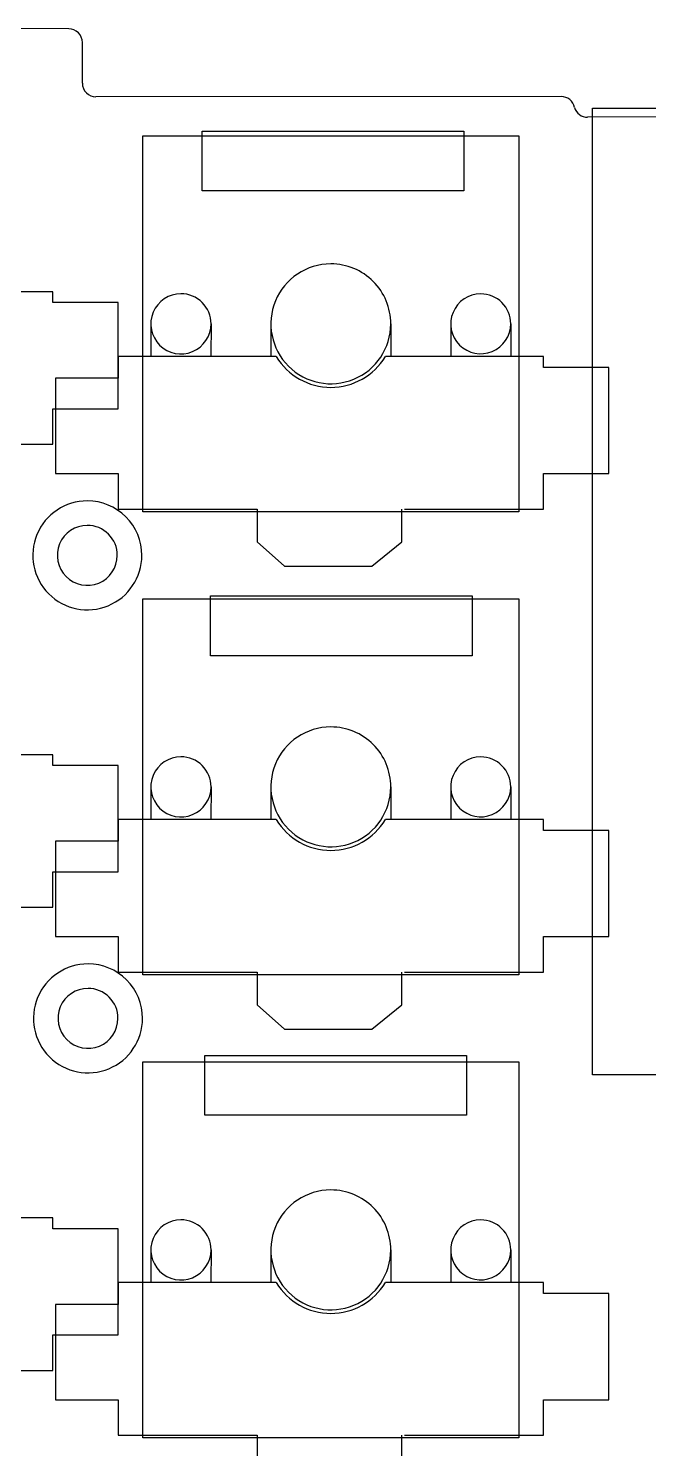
# Model space of a CAD drawing. Header units: millimetres. Extents: x 10 to 287, y 10 to 200.
# Drawn here: x 146.8 to 169.6, y 107.3 to 159.5 of the extents above; entities that cross this region are included whole.
import ezdxf

# ---------------------------------------------------------------- set-up
doc = ezdxf.new("R2010")
doc.units = ezdxf.units.MM
doc.layers.get('0').update_dxf_attribs({"linetype": 'CONTINUOUS'})

msp = doc.modelspace()

# ---------------------------------------------------------------- linework, layer by layer
at = {"color": 7}
for points in [[(148.2932, 159.4382), (131.31, 159.4538)], [(148.2932, 159.4382), (131.31, 159.4538)], [(148.7932, 157.4382), (148.7932, 158.9382)], [(148.7932, 157.4382), (148.7932, 158.9382)], [(166.3605, 156.9522), (149.2932, 156.9382)], [(166.3605, 156.9522), (149.2932, 156.9382)], [(187.62, 156.2022), (167.3304, 156.1922)], [(187.62, 156.2022), (167.3304, 156.1922)], [(147.71, 149.7872), (141.91, 149.7872)], [(147.71, 149.7872), (141.91, 149.7872)], [(147.71, 149.3872), (147.71, 149.7872)], [(147.71, 149.3872), (147.71, 149.7872)], [(150.11, 149.3872), (147.71, 149.3872)], [(150.11, 149.3872), (147.71, 149.3872)], [(150.11, 145.4872), (150.11, 149.3872)], [(150.11, 145.4872), (150.11, 149.3872)], [(151.3055, 148.6072), (151.31, 147.4072)], [(151.3055, 148.6072), (151.31, 147.4072)], [(153.5145, 148.6072), (153.51, 147.4072)], [(153.5145, 148.6072), (153.51, 147.4072)], [(155.71, 148.6072), (155.71, 147.4072)], [(155.71, 148.6072), (155.71, 147.4072)], [(160.11, 148.6072), (160.11, 147.4072)], [(160.11, 148.6072), (160.11, 147.4072)], [(162.31, 148.6072), (162.31, 147.4072)], [(162.31, 148.6072), (162.31, 147.4072)], [(164.51, 148.6072), (164.51, 147.4072)], [(164.51, 148.6072), (164.51, 147.4072)], [(150.11, 147.4072), (150.11, 146.6072), (147.81, 146.6072)], [(150.11, 147.4072), (150.11, 146.6072), (147.81, 146.6072)], [(155.91, 147.4072), (150.11, 147.4072)], [(155.91, 147.4072), (150.11, 147.4072)], [(165.71, 147.4072), (159.91, 147.4072)], [(165.71, 147.4072), (159.91, 147.4072)], [(165.71, 147.0072), (165.71, 147.4072)], [(165.71, 147.0072), (165.71, 147.4072)], [(147.81, 146.6072), (147.81, 143.1072), (150.11, 143.1072)], [(147.81, 146.6072), (147.81, 143.1072), (150.11, 143.1072)], [(168.11, 147.0072), (165.71, 147.0072)], [(168.11, 147.0072), (165.71, 147.0072)], [(168.11, 143.1072), (168.11, 147.0072)], [(168.11, 143.1072), (168.11, 147.0072)], [(147.71, 145.4872), (150.11, 145.4872)], [(147.71, 144.1872), (147.71, 145.4872)], [(147.71, 145.4872), (150.11, 145.4872)], [(147.71, 144.1872), (147.71, 145.4872)], [(142.61, 144.1872), (147.71, 144.1872)], [(142.61, 144.1872), (147.71, 144.1872)], [(150.11, 143.1072), (150.11, 141.8072), (155.21, 141.8072)], [(150.11, 143.1072), (150.11, 141.8072), (155.21, 141.8072)], [(165.71, 143.1072), (168.11, 143.1072)], [(165.71, 141.8072), (165.71, 143.1072)], [(165.71, 143.1072), (168.11, 143.1072)], [(165.71, 141.8072), (165.71, 143.1072)], [(155.21, 141.8072), (155.21, 140.6072), (156.21, 139.7072)], [(155.21, 141.8072), (155.21, 140.6072), (156.21, 139.7072)], [(160.51, 140.6072), (160.51, 141.8072)], [(160.51, 140.6072), (160.51, 141.8072)], [(160.61, 141.8072), (165.71, 141.8072)], [(160.61, 141.8072), (165.71, 141.8072)], [(156.21, 139.7072), (159.41, 139.7072), (160.51, 140.6072)], [(156.21, 139.7072), (159.41, 139.7072), (160.51, 140.6072)], [(147.71, 132.7872), (141.91, 132.7872)], [(147.71, 132.7872), (141.91, 132.7872)], [(147.71, 132.3872), (147.71, 132.7872)], [(147.71, 132.3872), (147.71, 132.7872)], [(150.11, 132.3872), (147.71, 132.3872)], [(150.11, 132.3872), (147.71, 132.3872)], [(150.11, 128.4872), (150.11, 132.3872)], [(150.11, 128.4872), (150.11, 132.3872)], [(151.3055, 131.6072), (151.31, 130.4072)], [(151.3055, 131.6072), (151.31, 130.4072)], [(153.5145, 131.6072), (153.51, 130.4072)], [(153.5145, 131.6072), (153.51, 130.4072)], [(155.71, 131.6072), (155.71, 130.4072)], [(155.71, 131.6072), (155.71, 130.4072)], [(160.11, 131.6072), (160.11, 130.4072)], [(160.11, 131.6072), (160.11, 130.4072)], [(162.31, 131.6072), (162.31, 130.4072)], [(162.31, 131.6072), (162.31, 130.4072)], [(164.51, 131.6072), (164.51, 130.4072)], [(164.51, 131.6072), (164.51, 130.4072)], [(150.11, 130.4072), (150.11, 129.6072), (147.81, 129.6072)], [(150.11, 130.4072), (150.11, 129.6072), (147.81, 129.6072)], [(155.91, 130.4072), (150.11, 130.4072)], [(155.91, 130.4072), (150.11, 130.4072)], [(165.71, 130.4072), (159.91, 130.4072)], [(165.71, 130.4072), (159.91, 130.4072)], [(165.71, 130.0072), (165.71, 130.4072)], [(165.71, 130.0072), (165.71, 130.4072)], [(168.11, 130.0072), (165.71, 130.0072)], [(168.11, 130.0072), (165.71, 130.0072)], [(168.11, 126.1072), (168.11, 130.0072)], [(168.11, 126.1072), (168.11, 130.0072)], [(147.81, 129.6072), (147.81, 126.1072), (150.11, 126.1072)], [(147.81, 129.6072), (147.81, 126.1072), (150.11, 126.1072)], [(147.71, 128.4872), (150.11, 128.4872)], [(147.71, 127.1872), (147.71, 128.4872)], [(147.71, 128.4872), (150.11, 128.4872)], [(147.71, 127.1872), (147.71, 128.4872)], [(142.61, 127.1872), (147.71, 127.1872)], [(142.61, 127.1872), (147.71, 127.1872)], [(150.11, 126.1072), (150.11, 124.8072), (155.21, 124.8072)], [(150.11, 126.1072), (150.11, 124.8072), (155.21, 124.8072)], [(165.71, 126.1072), (168.11, 126.1072)], [(165.71, 124.8072), (165.71, 126.1072)], [(165.71, 126.1072), (168.11, 126.1072)], [(165.71, 124.8072), (165.71, 126.1072)], [(155.21, 124.8072), (155.21, 123.6072), (156.21, 122.7072)], [(155.21, 124.8072), (155.21, 123.6072), (156.21, 122.7072)], [(160.51, 123.6072), (160.51, 124.8072)], [(160.51, 123.6072), (160.51, 124.8072)], [(160.61, 124.8072), (165.71, 124.8072)], [(160.61, 124.8072), (165.71, 124.8072)], [(156.21, 122.7072), (159.41, 122.7072), (160.51, 123.6072)], [(156.21, 122.7072), (159.41, 122.7072), (160.51, 123.6072)], [(147.71, 115.7822), (141.91, 115.7822)], [(147.71, 115.7822), (141.91, 115.7822)], [(147.71, 115.3822), (147.71, 115.7822)], [(147.71, 115.3822), (147.71, 115.7822)], [(150.11, 115.3822), (147.71, 115.3822)], [(150.11, 115.3822), (147.71, 115.3822)], [(150.11, 111.4822), (150.11, 115.3822)], [(150.11, 111.4822), (150.11, 115.3822)], [(151.3055, 114.6072), (151.31, 113.4072)], [(151.3055, 114.6072), (151.31, 113.4072)], [(153.5145, 114.6072), (153.51, 113.4072)], [(153.5145, 114.6072), (153.51, 113.4072)], [(155.71, 114.6072), (155.71, 113.4072)], [(155.71, 114.6072), (155.71, 113.4072)], [(160.11, 114.6072), (160.11, 113.4072)], [(160.11, 114.6072), (160.11, 113.4072)], [(162.31, 114.6072), (162.31, 113.4072)], [(162.31, 114.6072), (162.31, 113.4072)], [(164.51, 114.6072), (164.51, 113.4072)], [(164.51, 114.6072), (164.51, 113.4072)], [(150.11, 113.4072), (150.11, 112.6072), (147.81, 112.6072)], [(150.11, 113.4072), (150.11, 112.6072), (147.81, 112.6072)], [(155.91, 113.4072), (150.11, 113.4072)], [(155.91, 113.4072), (150.11, 113.4072)], [(165.71, 113.4072), (159.91, 113.4072)], [(165.71, 113.4072), (159.91, 113.4072)], [(165.71, 113.0072), (165.71, 113.4072)], [(165.71, 113.0072), (165.71, 113.4072)], [(168.11, 113.0072), (165.71, 113.0072)], [(168.11, 113.0072), (165.71, 113.0072)], [(168.11, 109.1072), (168.11, 113.0072)], [(168.11, 109.1072), (168.11, 113.0072)], [(147.81, 112.6072), (147.81, 109.1072), (150.11, 109.1072)], [(147.81, 112.6072), (147.81, 109.1072), (150.11, 109.1072)], [(147.71, 111.4822), (150.11, 111.4822)], [(147.71, 110.1822), (147.71, 111.4822)], [(147.71, 111.4822), (150.11, 111.4822)], [(147.71, 110.1822), (147.71, 111.4822)], [(142.61, 110.1822), (147.71, 110.1822)], [(142.61, 110.1822), (147.71, 110.1822)], [(150.11, 109.1072), (150.11, 107.8072), (155.21, 107.8072)], [(150.11, 109.1072), (150.11, 107.8072), (155.21, 107.8072)], [(165.71, 109.1072), (168.11, 109.1072)], [(165.71, 107.8072), (165.71, 109.1072)], [(165.71, 109.1072), (168.11, 109.1072)], [(165.71, 107.8072), (165.71, 109.1072)], [(155.21, 107.8072), (155.21, 106.6072), (156.21, 105.7072)], [(155.21, 107.8072), (155.21, 106.6072), (156.21, 105.7072)], [(160.51, 106.6072), (160.51, 107.8072)], [(160.51, 106.6072), (160.51, 107.8072)], [(160.61, 107.8072), (165.71, 107.8072)], [(160.61, 107.8072), (165.71, 107.8072)]]:
    msp.add_lwpolyline(points, dxfattribs=at)
for points in [[(167.51, 156.5288), (188.31, 156.5288), (188.31, 121.0288), (167.51, 121.0288)], [(167.51, 156.5288), (188.31, 156.5288), (188.31, 121.0288), (167.51, 121.0288)], [(151.01, 155.5072), (164.81, 155.5072), (164.81, 141.7072), (151.01, 141.7072)], [(151.01, 155.5072), (164.81, 155.5072), (164.81, 141.7072), (151.01, 141.7072)], [(153.188, 155.6844), (162.788, 155.6844), (162.788, 153.4844), (153.188, 153.4844)], [(153.188, 155.6844), (162.788, 155.6844), (162.788, 153.4844), (153.188, 153.4844)], [(157.91, 150.8072)], [(157.91, 150.8072)], [(152.41, 149.7117)], [(152.41, 149.7117)], [(163.41, 149.7072)], [(163.41, 149.7072)], [(148.975, 142.1072)], [(148.975, 142.1072)], [(148.975, 141.2072)], [(148.975, 141.2072)], [(151.01, 138.5072), (164.81, 138.5072), (164.81, 124.7072), (151.01, 124.7072)], [(151.01, 138.5072), (164.81, 138.5072), (164.81, 124.7072), (151.01, 124.7072)], [(153.4928, 138.6156), (163.0928, 138.6156), (163.0928, 136.4156), (153.4928, 136.4156)], [(153.4928, 138.6156), (163.0928, 138.6156), (163.0928, 136.4156), (153.4928, 136.4156)], [(157.91, 133.8072)], [(157.91, 133.8072)], [(152.41, 132.7117)], [(152.41, 132.7117)], [(163.41, 132.7072)], [(163.41, 132.7072)], [(149, 125.1072)], [(149, 125.1072)], [(149, 124.2072)], [(149, 124.2072)], [(151.01, 121.5072), (164.81, 121.5072), (164.81, 107.7072), (151.01, 107.7072)], [(151.01, 121.5072), (164.81, 121.5072), (164.81, 107.7072), (151.01, 107.7072)], [(153.2896, 121.75), (162.8896, 121.75), (162.8896, 119.55), (153.2896, 119.55)], [(153.2896, 121.75), (162.8896, 121.75), (162.8896, 119.55), (153.2896, 119.55)], [(157.91, 116.8072)], [(157.91, 116.8072)], [(152.41, 115.7117)], [(152.41, 115.7117)], [(163.41, 115.7072)], [(163.41, 115.7072)]]:
    msp.add_lwpolyline(points, close=True, dxfattribs=at)
for points in [[(148.646753, 159.291753), (148.552985, 159.385522), (148.425808, 159.4382), (148.2932, 159.4382)], [(148.646753, 159.291753), (148.552985, 159.385522), (148.425808, 159.4382), (148.2932, 159.4382)], [(148.7932, 158.9382), (148.7932, 159.070808), (148.740522, 159.197985), (148.646753, 159.291753)], [(148.7932, 158.9382), (148.7932, 159.070808), (148.740522, 159.197985), (148.646753, 159.291753)], [(148.7932, 157.4382), (148.7932, 157.305592), (148.845878, 157.178415), (148.939647, 157.084647)], [(148.7932, 157.4382), (148.7932, 157.305592), (148.845878, 157.178415), (148.939647, 157.084647)], [(148.939647, 157.084647), (149.033415, 156.990878), (149.160592, 156.9382), (149.2932, 156.9382)], [(148.939647, 157.084647), (149.033415, 156.990878), (149.160592, 156.9382), (149.2932, 156.9382)], [(166.8504, 156.5522), (166.802881, 156.784996), (166.598097, 156.952201), (166.3605, 156.9522)], [(166.8504, 156.5522), (166.802881, 156.784996), (166.598097, 156.952201), (166.3605, 156.9522)], [(166.8504, 156.5522), (166.912622, 156.338867), (167.108178, 156.1922), (167.3304, 156.1922)], [(166.8504, 156.5522), (166.912622, 156.338867), (167.108178, 156.1922), (167.3304, 156.1922)], [(157.91, 150.8072), (157.020183, 150.8072), (156.217983, 150.271187), (155.877465, 149.449104)], [(157.91, 150.8072), (157.020183, 150.8072), (156.217983, 150.271187), (155.877465, 149.449104)], [(159.465635, 150.162835), (159.053055, 150.575415), (158.493476, 150.8072), (157.91, 150.8072)], [(159.465635, 150.162835), (159.053055, 150.575415), (158.493476, 150.8072), (157.91, 150.8072)], [(152.41, 149.7117), (151.963271, 149.7117), (151.560531, 149.442597), (151.389575, 149.029874)], [(152.41, 149.7117), (151.963271, 149.7117), (151.560531, 149.442597), (151.389575, 149.029874)], [(153.190999, 149.388199), (152.983866, 149.595333), (152.702932, 149.7117), (152.41, 149.7117)], [(153.190999, 149.388199), (152.983866, 149.595333), (152.702932, 149.7117), (152.41, 149.7117)], [(160.11, 148.6072), (160.11, 149.190676), (159.878215, 149.750255), (159.465635, 150.162835)], [(160.11, 148.6072), (160.11, 149.190676), (159.878215, 149.750255), (159.465635, 150.162835)], [(163.41, 149.7072), (162.965092, 149.7072), (162.563992, 149.439194), (162.393733, 149.028152)], [(163.41, 149.7072), (162.965092, 149.7072), (162.563992, 149.439194), (162.393733, 149.028152)], [(164.187817, 149.385017), (163.981527, 149.591307), (163.701738, 149.7072), (163.41, 149.7072)], [(164.187817, 149.385017), (163.981527, 149.591307), (163.701738, 149.7072), (163.41, 149.7072)], [(153.5145, 148.6072), (153.5145, 148.900132), (153.398133, 149.181066), (153.190999, 149.388199)], [(153.5145, 148.6072), (153.5145, 148.900132), (153.398133, 149.181066), (153.190999, 149.388199)], [(155.877465, 149.449104), (155.536947, 148.62702), (155.725169, 147.680761), (156.354365, 147.051565)], [(155.877465, 149.449104), (155.536947, 148.62702), (155.725169, 147.680761), (156.354365, 147.051565)], [(164.51, 148.6072), (164.51, 148.898938), (164.394107, 149.178727), (164.187817, 149.385017)], [(164.51, 148.6072), (164.51, 148.898938), (164.394107, 149.178727), (164.187817, 149.385017)], [(151.389575, 149.029874), (151.218619, 148.61715), (151.313116, 148.142085), (151.629001, 147.826201)], [(151.389575, 149.029874), (151.218619, 148.61715), (151.313116, 148.142085), (151.629001, 147.826201)], [(152.832674, 147.586775), (153.245397, 147.757731), (153.5145, 148.160471), (153.5145, 148.6072)], [(152.832674, 147.586775), (153.245397, 147.757731), (153.5145, 148.160471), (153.5145, 148.6072)], [(158.751904, 146.574665), (159.573987, 146.915183), (160.11, 147.717383), (160.11, 148.6072)], [(158.751904, 146.574665), (159.573987, 146.915183), (160.11, 147.717383), (160.11, 148.6072)], [(162.393733, 149.028152), (162.223473, 148.61711), (162.317585, 148.14398), (162.632183, 147.829383)], [(162.393733, 149.028152), (162.223473, 148.61711), (162.317585, 148.14398), (162.632183, 147.829383)], [(163.830952, 147.590933), (164.241994, 147.761192), (164.51, 148.162292), (164.51, 148.6072)], [(163.830952, 147.590933), (164.241994, 147.761192), (164.51, 148.162292), (164.51, 148.6072)], [(151.629001, 147.826201), (151.944885, 147.510316), (152.41995, 147.415819), (152.832674, 147.586775)], [(151.629001, 147.826201), (151.944885, 147.510316), (152.41995, 147.415819), (152.832674, 147.586775)], [(162.632183, 147.829383), (162.94678, 147.514785), (163.41991, 147.420673), (163.830952, 147.590933)], [(162.632183, 147.829383), (162.94678, 147.514785), (163.41991, 147.420673), (163.830952, 147.590933)], [(155.91, 147.4072), (156.331523, 146.704684), (157.090726, 146.274837), (157.91, 146.274837)], [(155.91, 147.4072), (156.331523, 146.704684), (157.090726, 146.274837), (157.91, 146.274837)], [(156.354365, 147.051565), (156.983561, 146.422369), (157.92982, 146.234147), (158.751904, 146.574665)], [(156.354365, 147.051565), (156.983561, 146.422369), (157.92982, 146.234147), (158.751904, 146.574665)], [(157.91, 146.274837), (158.729274, 146.274837), (159.488477, 146.704684), (159.91, 147.4072)], [(157.91, 146.274837), (158.729274, 146.274837), (159.488477, 146.704684), (159.91, 147.4072)], [(148.975, 142.1072), (148.166076, 142.1072), (147.436803, 141.619916), (147.127241, 140.872567)], [(148.975, 142.1072), (148.166076, 142.1072), (147.436803, 141.619916), (147.127241, 140.872567)], [(150.389214, 141.521414), (150.014141, 141.896486), (149.505433, 142.1072), (148.975, 142.1072)], [(150.389214, 141.521414), (150.014141, 141.896486), (149.505433, 142.1072), (148.975, 142.1072)], [(150.975, 140.1072), (150.975, 140.637633), (150.764286, 141.146341), (150.389214, 141.521414)], [(150.975, 140.1072), (150.975, 140.637633), (150.764286, 141.146341), (150.389214, 141.521414)], [(147.127241, 140.872567), (146.817679, 140.125218), (146.98879, 139.264982), (147.560786, 138.692986)], [(147.127241, 140.872567), (146.817679, 140.125218), (146.98879, 139.264982), (147.560786, 138.692986)], [(148.975, 141.2072), (148.530092, 141.2072), (148.128992, 140.939194), (147.958733, 140.528152)], [(148.975, 141.2072), (148.530092, 141.2072), (148.128992, 140.939194), (147.958733, 140.528152)], [(149.752817, 140.885017), (149.546527, 141.091307), (149.266738, 141.2072), (148.975, 141.2072)], [(149.752817, 140.885017), (149.546527, 141.091307), (149.266738, 141.2072), (148.975, 141.2072)], [(150.075, 140.1072), (150.075, 140.398938), (149.959107, 140.678727), (149.752817, 140.885017)], [(150.075, 140.1072), (150.075, 140.398938), (149.959107, 140.678727), (149.752817, 140.885017)], [(147.958733, 140.528152), (147.788473, 140.11711), (147.882585, 139.64398), (148.197183, 139.329383)], [(147.958733, 140.528152), (147.788473, 140.11711), (147.882585, 139.64398), (148.197183, 139.329383)], [(149.395952, 139.090933), (149.806994, 139.261192), (150.075, 139.662292), (150.075, 140.1072)], [(149.395952, 139.090933), (149.806994, 139.261192), (150.075, 139.662292), (150.075, 140.1072)], [(149.740367, 138.259441), (150.487716, 138.569003), (150.975, 139.298276), (150.975, 140.1072)], [(149.740367, 138.259441), (150.487716, 138.569003), (150.975, 139.298276), (150.975, 140.1072)], [(148.197183, 139.329383), (148.51178, 139.014785), (148.98491, 138.920673), (149.395952, 139.090933)], [(148.197183, 139.329383), (148.51178, 139.014785), (148.98491, 138.920673), (149.395952, 139.090933)], [(147.560786, 138.692986), (148.132782, 138.12099), (148.993018, 137.949879), (149.740367, 138.259441)], [(147.560786, 138.692986), (148.132782, 138.12099), (148.993018, 137.949879), (149.740367, 138.259441)], [(157.91, 133.8072), (157.020183, 133.8072), (156.217983, 133.271187), (155.877465, 132.449104)], [(157.91, 133.8072), (157.020183, 133.8072), (156.217983, 133.271187), (155.877465, 132.449104)], [(159.465635, 133.162835), (159.053055, 133.575415), (158.493476, 133.8072), (157.91, 133.8072)], [(159.465635, 133.162835), (159.053055, 133.575415), (158.493476, 133.8072), (157.91, 133.8072)], [(160.11, 131.6072), (160.11, 132.190676), (159.878215, 132.750255), (159.465635, 133.162835)], [(160.11, 131.6072), (160.11, 132.190676), (159.878215, 132.750255), (159.465635, 133.162835)], [(152.41, 132.7117), (151.963271, 132.7117), (151.560531, 132.442597), (151.389575, 132.029874)], [(152.41, 132.7117), (151.963271, 132.7117), (151.560531, 132.442597), (151.389575, 132.029874)], [(153.190999, 132.388199), (152.983866, 132.595333), (152.702932, 132.7117), (152.41, 132.7117)], [(153.190999, 132.388199), (152.983866, 132.595333), (152.702932, 132.7117), (152.41, 132.7117)], [(155.877465, 132.449104), (155.536947, 131.62702), (155.725169, 130.680761), (156.354365, 130.051565)], [(155.877465, 132.449104), (155.536947, 131.62702), (155.725169, 130.680761), (156.354365, 130.051565)], [(163.41, 132.7072), (162.965092, 132.7072), (162.563992, 132.439194), (162.393733, 132.028152)], [(163.41, 132.7072), (162.965092, 132.7072), (162.563992, 132.439194), (162.393733, 132.028152)], [(164.187817, 132.385017), (163.981527, 132.591307), (163.701738, 132.7072), (163.41, 132.7072)], [(164.187817, 132.385017), (163.981527, 132.591307), (163.701738, 132.7072), (163.41, 132.7072)], [(151.389575, 132.029874), (151.218619, 131.61715), (151.313116, 131.142085), (151.629001, 130.826201)], [(151.389575, 132.029874), (151.218619, 131.61715), (151.313116, 131.142085), (151.629001, 130.826201)], [(153.5145, 131.6072), (153.5145, 131.900132), (153.398133, 132.181066), (153.190999, 132.388199)], [(153.5145, 131.6072), (153.5145, 131.900132), (153.398133, 132.181066), (153.190999, 132.388199)], [(162.393733, 132.028152), (162.223473, 131.61711), (162.317585, 131.14398), (162.632183, 130.829383)], [(162.393733, 132.028152), (162.223473, 131.61711), (162.317585, 131.14398), (162.632183, 130.829383)], [(164.51, 131.6072), (164.51, 131.898938), (164.394107, 132.178727), (164.187817, 132.385017)], [(164.51, 131.6072), (164.51, 131.898938), (164.394107, 132.178727), (164.187817, 132.385017)], [(152.832674, 130.586775), (153.245397, 130.757731), (153.5145, 131.160471), (153.5145, 131.6072)], [(152.832674, 130.586775), (153.245397, 130.757731), (153.5145, 131.160471), (153.5145, 131.6072)], [(158.751904, 129.574665), (159.573987, 129.915183), (160.11, 130.717383), (160.11, 131.6072)], [(158.751904, 129.574665), (159.573987, 129.915183), (160.11, 130.717383), (160.11, 131.6072)], [(163.830952, 130.590933), (164.241994, 130.761192), (164.51, 131.162292), (164.51, 131.6072)], [(163.830952, 130.590933), (164.241994, 130.761192), (164.51, 131.162292), (164.51, 131.6072)], [(151.629001, 130.826201), (151.944885, 130.510316), (152.41995, 130.415819), (152.832674, 130.586775)], [(151.629001, 130.826201), (151.944885, 130.510316), (152.41995, 130.415819), (152.832674, 130.586775)], [(155.91, 130.4072), (156.331523, 129.704684), (157.090726, 129.274837), (157.91, 129.274837)], [(155.91, 130.4072), (156.331523, 129.704684), (157.090726, 129.274837), (157.91, 129.274837)], [(157.91, 129.274837), (158.729274, 129.274837), (159.488477, 129.704684), (159.91, 130.4072)], [(157.91, 129.274837), (158.729274, 129.274837), (159.488477, 129.704684), (159.91, 130.4072)], [(162.632183, 130.829383), (162.94678, 130.514785), (163.41991, 130.420673), (163.830952, 130.590933)], [(162.632183, 130.829383), (162.94678, 130.514785), (163.41991, 130.420673), (163.830952, 130.590933)], [(156.354365, 130.051565), (156.983561, 129.422369), (157.92982, 129.234147), (158.751904, 129.574665)], [(156.354365, 130.051565), (156.983561, 129.422369), (157.92982, 129.234147), (158.751904, 129.574665)], [(149, 125.1072), (148.191076, 125.1072), (147.461803, 124.619916), (147.152241, 123.872567)], [(149, 125.1072), (148.191076, 125.1072), (147.461803, 124.619916), (147.152241, 123.872567)], [(150.414214, 124.521414), (150.039141, 124.896486), (149.530433, 125.1072), (149, 125.1072)], [(150.414214, 124.521414), (150.039141, 124.896486), (149.530433, 125.1072), (149, 125.1072)], [(149, 124.2072), (148.555092, 124.2072), (148.153992, 123.939194), (147.983733, 123.528152)], [(149, 124.2072), (148.555092, 124.2072), (148.153992, 123.939194), (147.983733, 123.528152)], [(149.777817, 123.885017), (149.571527, 124.091307), (149.291738, 124.2072), (149, 124.2072)], [(149.777817, 123.885017), (149.571527, 124.091307), (149.291738, 124.2072), (149, 124.2072)], [(151, 123.1072), (151, 123.637633), (150.789286, 124.146341), (150.414214, 124.521414)], [(151, 123.1072), (151, 123.637633), (150.789286, 124.146341), (150.414214, 124.521414)], [(147.152241, 123.872567), (146.842679, 123.125218), (147.01379, 122.264982), (147.585786, 121.692986)], [(147.152241, 123.872567), (146.842679, 123.125218), (147.01379, 122.264982), (147.585786, 121.692986)], [(150.1, 123.1072), (150.1, 123.398938), (149.984107, 123.678727), (149.777817, 123.885017)], [(150.1, 123.1072), (150.1, 123.398938), (149.984107, 123.678727), (149.777817, 123.885017)], [(147.983733, 123.528152), (147.813473, 123.11711), (147.907585, 122.64398), (148.222183, 122.329383)], [(147.983733, 123.528152), (147.813473, 123.11711), (147.907585, 122.64398), (148.222183, 122.329383)], [(149.420952, 122.090933), (149.831994, 122.261192), (150.1, 122.662292), (150.1, 123.1072)], [(149.420952, 122.090933), (149.831994, 122.261192), (150.1, 122.662292), (150.1, 123.1072)], [(149.765367, 121.259441), (150.512716, 121.569003), (151, 122.298276), (151, 123.1072)], [(149.765367, 121.259441), (150.512716, 121.569003), (151, 122.298276), (151, 123.1072)], [(148.222183, 122.329383), (148.53678, 122.014785), (149.00991, 121.920673), (149.420952, 122.090933)], [(148.222183, 122.329383), (148.53678, 122.014785), (149.00991, 121.920673), (149.420952, 122.090933)], [(147.585786, 121.692986), (148.157782, 121.12099), (149.018018, 120.949879), (149.765367, 121.259441)], [(147.585786, 121.692986), (148.157782, 121.12099), (149.018018, 120.949879), (149.765367, 121.259441)], [(157.91, 116.8072), (157.020183, 116.8072), (156.217983, 116.271187), (155.877465, 115.449104)], [(157.91, 116.8072), (157.020183, 116.8072), (156.217983, 116.271187), (155.877465, 115.449104)], [(159.465635, 116.162835), (159.053055, 116.575415), (158.493476, 116.8072), (157.91, 116.8072)], [(159.465635, 116.162835), (159.053055, 116.575415), (158.493476, 116.8072), (157.91, 116.8072)], [(160.11, 114.6072), (160.11, 115.190676), (159.878215, 115.750255), (159.465635, 116.162835)], [(160.11, 114.6072), (160.11, 115.190676), (159.878215, 115.750255), (159.465635, 116.162835)], [(152.41, 115.7117), (151.963271, 115.7117), (151.560531, 115.442597), (151.389575, 115.029874)], [(152.41, 115.7117), (151.963271, 115.7117), (151.560531, 115.442597), (151.389575, 115.029874)], [(153.190999, 115.388199), (152.983866, 115.595333), (152.702932, 115.7117), (152.41, 115.7117)], [(153.190999, 115.388199), (152.983866, 115.595333), (152.702932, 115.7117), (152.41, 115.7117)], [(153.5145, 114.6072), (153.5145, 114.900132), (153.398133, 115.181066), (153.190999, 115.388199)], [(153.5145, 114.6072), (153.5145, 114.900132), (153.398133, 115.181066), (153.190999, 115.388199)], [(155.877465, 115.449104), (155.536947, 114.62702), (155.725169, 113.680761), (156.354365, 113.051565)], [(155.877465, 115.449104), (155.536947, 114.62702), (155.725169, 113.680761), (156.354365, 113.051565)], [(163.41, 115.7072), (162.965092, 115.7072), (162.563992, 115.439194), (162.393733, 115.028152)], [(163.41, 115.7072), (162.965092, 115.7072), (162.563992, 115.439194), (162.393733, 115.028152)], [(164.187817, 115.385017), (163.981527, 115.591307), (163.701738, 115.7072), (163.41, 115.7072)], [(164.187817, 115.385017), (163.981527, 115.591307), (163.701738, 115.7072), (163.41, 115.7072)], [(164.51, 114.6072), (164.51, 114.898938), (164.394107, 115.178727), (164.187817, 115.385017)], [(164.51, 114.6072), (164.51, 114.898938), (164.394107, 115.178727), (164.187817, 115.385017)], [(151.389575, 115.029874), (151.218619, 114.61715), (151.313116, 114.142085), (151.629001, 113.826201)], [(151.389575, 115.029874), (151.218619, 114.61715), (151.313116, 114.142085), (151.629001, 113.826201)], [(162.393733, 115.028152), (162.223473, 114.61711), (162.317585, 114.14398), (162.632183, 113.829383)], [(162.393733, 115.028152), (162.223473, 114.61711), (162.317585, 114.14398), (162.632183, 113.829383)], [(152.832674, 113.586775), (153.245397, 113.757731), (153.5145, 114.160471), (153.5145, 114.6072)], [(152.832674, 113.586775), (153.245397, 113.757731), (153.5145, 114.160471), (153.5145, 114.6072)], [(158.751904, 112.574665), (159.573987, 112.915183), (160.11, 113.717383), (160.11, 114.6072)], [(158.751904, 112.574665), (159.573987, 112.915183), (160.11, 113.717383), (160.11, 114.6072)], [(163.830952, 113.590933), (164.241994, 113.761192), (164.51, 114.162292), (164.51, 114.6072)], [(163.830952, 113.590933), (164.241994, 113.761192), (164.51, 114.162292), (164.51, 114.6072)], [(151.629001, 113.826201), (151.944885, 113.510316), (152.41995, 113.415819), (152.832674, 113.586775)], [(151.629001, 113.826201), (151.944885, 113.510316), (152.41995, 113.415819), (152.832674, 113.586775)], [(162.632183, 113.829383), (162.94678, 113.514785), (163.41991, 113.420673), (163.830952, 113.590933)], [(162.632183, 113.829383), (162.94678, 113.514785), (163.41991, 113.420673), (163.830952, 113.590933)], [(155.91, 113.4072), (156.331523, 112.704684), (157.090726, 112.274837), (157.91, 112.274837)], [(155.91, 113.4072), (156.331523, 112.704684), (157.090726, 112.274837), (157.91, 112.274837)], [(157.91, 112.274837), (158.729274, 112.274837), (159.488477, 112.704684), (159.91, 113.4072)], [(157.91, 112.274837), (158.729274, 112.274837), (159.488477, 112.704684), (159.91, 113.4072)], [(156.354365, 113.051565), (156.983561, 112.422369), (157.92982, 112.234147), (158.751904, 112.574665)], [(156.354365, 113.051565), (156.983561, 112.422369), (157.92982, 112.234147), (158.751904, 112.574665)]]:
    msp.add_open_spline(points, degree=3, dxfattribs=at)

doc.saveas('drawing.dxf')
